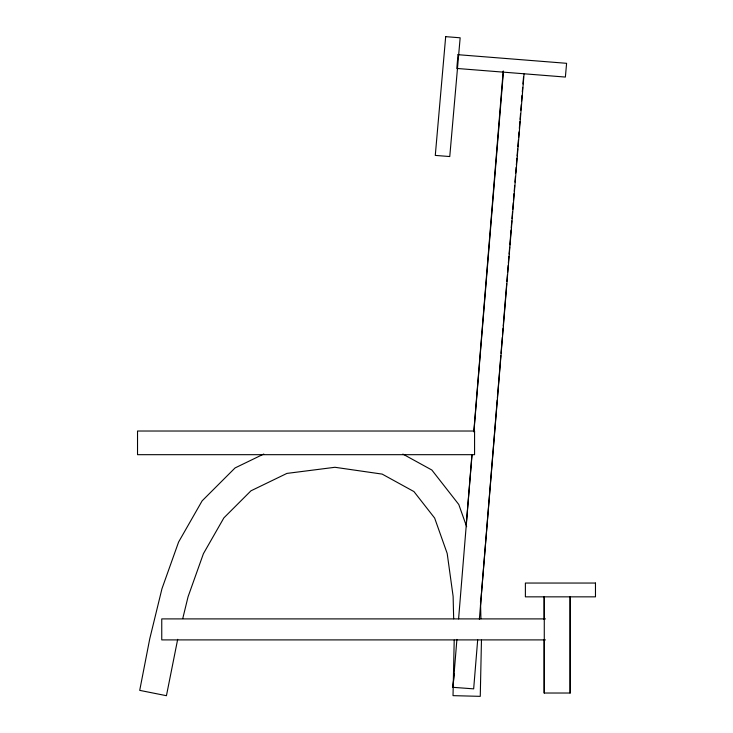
<?xml version="1.0" encoding="UTF-8"?>
<svg xmlns="http://www.w3.org/2000/svg" width="733" height="733" viewBox="0 0 733 733"><rect width="100%" height="100%" fill="white"/><g stroke="black" fill="none" stroke-linecap="round" stroke-linejoin="round"><path stroke-width="1.1" d="M477.687 639.808L473.665 688.855L452.985 687.325L454.094 673.636M466.28 524.132L471.951 454.515M473.811 431.682L503.195 71.046M480.454 605.54L497.194 400.108M497.386 397.827L500.822 355.597M501.005 353.315L502.307 337.336M502.499 335.054L503.058 328.21M503.241 325.928L506.686 283.698M506.87 281.417L507.428 274.573M507.612 272.291L508.171 265.438M508.354 263.156L508.913 256.312M509.096 254.03L509.655 247.177M509.847 244.895L511.057 230.061M511.24 227.78L511.799 220.926M511.982 218.645L512.541 211.8M512.724 209.519L513.283 202.665M513.466 200.384L514.025 193.539M514.218 191.258L514.676 185.55M514.96 182.123L515.427 176.424M515.702 172.997L516.169 167.289M516.353 165.007L516.912 158.163M517.095 155.882L517.654 149.028M517.837 146.747L518.396 139.902M518.588 137.621L519.046 131.913M519.33 128.486L519.889 121.641M520.073 119.36L520.54 113.652M520.815 110.225L521.282 104.517M521.557 101.099L522.024 95.391M522.308 91.964L522.675 87.401M522.959 83.974L523.518 77.13M452.985 687.325L456.906 639.414M458.592 618.881L472.052 454.616M473.921 431.801L503.461 71.321M479.373 619.275L524.049 73.996M177.679 639.332L166.437 695.699L139.71 690.367L149.743 638.819L161.966 588.709L178.605 542.017L202.125 500.859L235.064 467.938L263.761 454.039M182.746 618.57L188.079 596.717L203.407 553.699L223.877 517.883L250.943 490.826L286.915 473.408L334.954 467.288L382.168 474.104L413.934 491.568L434.642 518.057L447.185 553.442L453.122 596.387L453.672 618.799M545.453 618.899L161.755 618.899L161.755 639.9L545.453 639.9M402.857 454.084L431.847 470.018L458.776 504.478L466.655 526.697M480.491 600.849L480.93 618.789M481.462 640.101L480.262 696.35L453.021 695.644L454.203 640.092M570.219 596.671L570.219 693.024L544.115 693.024L544.115 639.744M570.072 596.671L570.072 693.024M544.271 596.671L544.271 693.024M544.115 596.671L544.115 619.339M445.682 36.65L435.283 155.405L449.76 156.55L460.159 37.795L445.682 36.65M458.006 54.691L456.796 68.444L565.381 77.066L566.591 63.313L458.006 54.691M474.572 431.022L137.529 431.022L137.529 454.68L474.572 454.68L474.572 431.022M595.471 583.047L525.387 583.047L525.387 596.845L595.471 596.845L595.471 583.047"/></g></svg>
